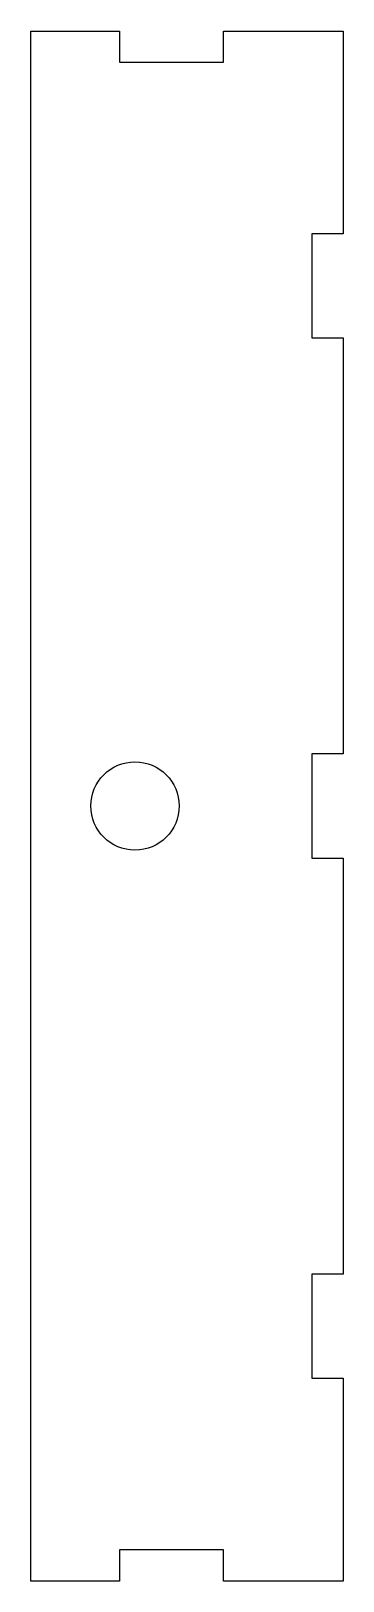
# Model space of a CAD drawing. Header units: millimetres. Extents: x -30 to 0, y -148 to 0.
import ezdxf

# ---------------------------------------------------------------- set-up
doc = ezdxf.new("R2010")
doc.units = ezdxf.units.MM

msp = doc.modelspace()

# ---------------------------------------------------------------- linework, layer by layer
at = {"color": 7, "linetype": 'Continuous'}
for p, q in [((-30, 0.5), (-21.5, 0.5)), ((-30, -148.5), (-30, 0.5)), ((-21.5, 0.5), (-21.5, -2.5)), ((-11.5, -2.5), (-11.5, 0.5)), ((-11.5, 0.5), (0, 0.5)), ((0, 0.5), (0, -19)), ((-21.5, -2.5), (-11.5, -2.5)), ((0, -19), (-3, -19)), ((-3, -19), (-3, -29)), ((-3, -29), (0, -29)), ((0, -29), (0, -69)), ((0, -69), (-3, -69)), ((-3, -69), (-3, -79)), ((-3, -79), (0, -79)), ((0, -79), (0, -119)), ((0, -119), (-3, -119)), ((-3, -119), (-3, -129)), ((-3, -129), (0, -129)), ((0, -129), (0, -148.5)), ((-11.5, -145.5), (-21.5, -145.5)), ((-21.5, -145.5), (-21.5, -148.5)), ((-11.5, -148.5), (-11.5, -145.5)), ((-21.5, -148.5), (-30, -148.5)), ((0, -148.5), (-11.5, -148.5))]:
    msp.add_line(p, q, dxfattribs=at)
msp.add_circle((-20, -74), 4.25, dxfattribs=at)

doc.saveas('drawing.dxf')
